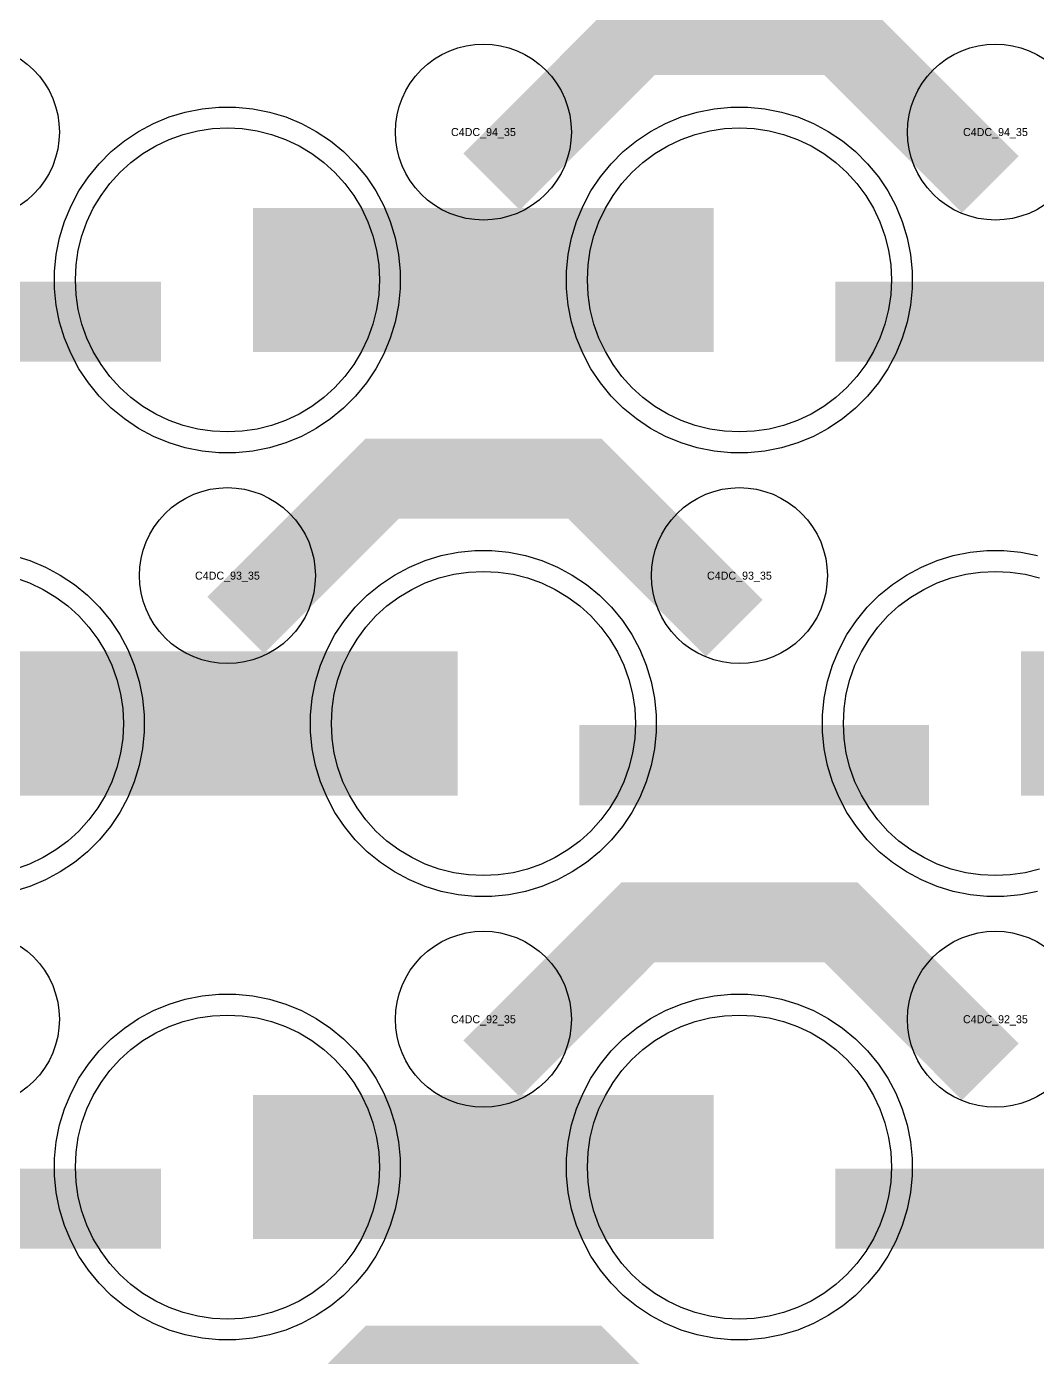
# Model space of a CAD drawing. Extents: x -11880 to 11880, y -14992 to 14992.
# Drawn here: x -862.8 to -546.9, y -2151.1 to -1735.4 of the extents above; entities that cross this region are included whole.
import ezdxf
from ezdxf.enums import TextEntityAlignment as Align

# ---------------------------------------------------------------- set-up
doc = ezdxf.new("R2010")
doc.units = 0
doc.header["$MEASUREMENT"] = 0
for name, color, linetype in [('GDS_775_DT_237', 138, 'CONTINUOUS'), ('RDL1_FS', 34, 'CONTINUOUS'), ('RDL_BS', 160, 'CONTINUOUS')]:
    doc.layers.add(name, color=color, linetype=linetype)

msp = doc.modelspace()

# ---------------------------------------------------------------- linework, layer by layer
at = {"layer": 'RDL1_FS', "color": 11, "true_color": 0xf27172}
for points in [[(-800, -1862.049), (-804.657, -1861.82), (-809.268, -1861.136), (-813.791, -1860.004), (-818.181, -1858.432), (-822.395, -1856.44), (-826.395, -1854.042), (-830.14, -1851.264), (-833.594, -1848.134), (-836.724, -1844.68), (-839.502, -1840.935), (-841.9, -1836.935), (-843.892, -1832.721), (-845.464, -1828.331), (-846.596, -1823.808), (-847.28, -1819.197), (-847.509, -1814.54), (-847.28, -1809.883), (-846.596, -1805.272), (-845.464, -1800.749), (-843.892, -1796.359), (-841.9, -1792.145), (-839.502, -1788.145), (-836.724, -1784.4), (-833.594, -1780.946), (-830.14, -1777.816), (-826.395, -1775.038), (-822.395, -1772.64), (-818.181, -1770.648), (-813.791, -1769.076), (-809.268, -1767.944), (-804.657, -1767.26), (-800, -1767.031), (-795.343, -1767.26), (-790.732, -1767.944), (-786.209, -1769.076), (-781.819, -1770.648), (-777.605, -1772.64), (-773.605, -1775.038), (-769.86, -1777.816), (-766.406, -1780.946), (-763.276, -1784.4), (-760.498, -1788.145), (-758.1, -1792.145), (-756.108, -1796.359), (-754.536, -1800.749), (-753.404, -1805.272), (-752.72, -1809.883), (-752.491, -1814.54), (-752.72, -1819.197), (-753.404, -1823.808), (-754.536, -1828.331), (-756.108, -1832.721), (-758.1, -1836.935), (-760.498, -1840.935), (-763.276, -1844.68), (-766.406, -1848.134), (-769.86, -1851.264), (-773.605, -1854.042), (-777.605, -1856.44), (-781.819, -1858.432), (-786.209, -1860.004), (-790.732, -1861.136), (-795.343, -1861.82)], [(-640, -1862.049), (-644.657, -1861.82), (-649.268, -1861.136), (-653.791, -1860.004), (-658.181, -1858.432), (-662.395, -1856.44), (-666.395, -1854.042), (-670.14, -1851.264), (-673.594, -1848.134), (-676.724, -1844.68), (-679.502, -1840.935), (-681.9, -1836.935), (-683.892, -1832.721), (-685.464, -1828.331), (-686.596, -1823.808), (-687.28, -1819.197), (-687.509, -1814.54), (-687.28, -1809.883), (-686.596, -1805.272), (-685.464, -1800.749), (-683.892, -1796.359), (-681.9, -1792.145), (-679.502, -1788.145), (-676.724, -1784.4), (-673.594, -1780.946), (-670.14, -1777.816), (-666.395, -1775.038), (-662.395, -1772.64), (-658.181, -1770.648), (-653.791, -1769.076), (-649.268, -1767.944), (-644.657, -1767.26), (-640, -1767.031), (-635.343, -1767.26), (-630.732, -1767.944), (-626.209, -1769.076), (-621.819, -1770.648), (-617.605, -1772.64), (-613.605, -1775.038), (-609.86, -1777.816), (-606.406, -1780.946), (-603.276, -1784.4), (-600.498, -1788.145), (-598.1, -1792.145), (-596.108, -1796.359), (-594.536, -1800.749), (-593.404, -1805.272), (-592.72, -1809.883), (-592.491, -1814.54), (-592.72, -1819.197), (-593.404, -1823.808), (-594.536, -1828.331), (-596.108, -1832.721), (-598.1, -1836.935), (-600.498, -1840.935), (-603.276, -1844.68), (-606.406, -1848.134), (-609.86, -1851.264), (-613.605, -1854.042), (-617.605, -1856.44), (-621.819, -1858.432), (-626.209, -1860.004), (-630.732, -1861.136), (-635.343, -1861.82)]]:
    msp.add_lwpolyline(points, close=True, dxfattribs=at)
for points in [[(-791.998, -1814.54, 45, 45, 0), (-719.998, -1814.54, 45, 45, 0)], [(-719.998, -1814.54, 45, 45, 0), (-647.998, -1814.54, 45, 45, 0)]]:
    msp.add_lwpolyline(points, format="xyseb", dxfattribs=at)
at = {"layer": 'RDL1_FS'}
for points in [[(-866.209, -1907.641), (-861.819, -1909.213), (-857.605, -1911.205), (-853.605, -1913.603), (-849.86, -1916.381), (-846.406, -1919.511), (-843.276, -1922.965), (-840.498, -1926.71), (-838.1, -1930.71), (-836.108, -1934.924), (-834.536, -1939.314), (-833.404, -1943.837), (-832.72, -1948.448), (-832.491, -1953.105), (-832.72, -1957.762), (-833.404, -1962.373), (-834.536, -1966.896), (-836.108, -1971.286), (-838.1, -1975.5), (-840.498, -1979.5), (-843.276, -1983.245), (-846.406, -1986.699), (-849.86, -1989.829), (-853.605, -1992.607), (-857.605, -1995.005), (-861.819, -1996.997), (-866.209, -1998.569)], [(-546.209, -1998.569), (-550.732, -1999.701), (-555.343, -2000.385), (-560, -2000.614), (-564.657, -2000.385), (-569.268, -1999.701), (-573.791, -1998.569), (-578.181, -1996.997), (-582.395, -1995.005), (-586.395, -1992.607), (-590.14, -1989.829), (-593.594, -1986.699), (-596.724, -1983.245), (-599.502, -1979.5), (-601.9, -1975.5), (-603.892, -1971.286), (-605.464, -1966.896), (-606.596, -1962.373), (-607.28, -1957.762), (-607.509, -1953.105), (-607.28, -1948.448), (-606.596, -1943.837), (-605.464, -1939.314), (-603.892, -1934.924), (-601.9, -1930.71), (-599.502, -1926.71), (-596.724, -1922.965), (-593.594, -1919.511), (-590.14, -1916.381), (-586.395, -1913.603), (-582.395, -1911.205), (-578.181, -1909.213), (-573.791, -1907.641), (-569.268, -1906.509), (-564.657, -1905.825), (-560, -1905.596), (-555.343, -1905.825), (-550.732, -1906.509), (-546.209, -1907.641)]]:
    msp.add_lwpolyline(points, dxfattribs=at)
for points in [[(-720, -2000.614), (-724.657, -2000.385), (-729.268, -1999.701), (-733.791, -1998.569), (-738.181, -1996.997), (-742.395, -1995.005), (-746.395, -1992.607), (-750.14, -1989.829), (-753.594, -1986.699), (-756.724, -1983.245), (-759.502, -1979.5), (-761.9, -1975.5), (-763.892, -1971.286), (-765.464, -1966.896), (-766.596, -1962.373), (-767.28, -1957.762), (-767.509, -1953.105), (-767.28, -1948.448), (-766.596, -1943.837), (-765.464, -1939.314), (-763.892, -1934.924), (-761.9, -1930.71), (-759.502, -1926.71), (-756.724, -1922.965), (-753.594, -1919.511), (-750.14, -1916.381), (-746.395, -1913.603), (-742.395, -1911.205), (-738.181, -1909.213), (-733.791, -1907.641), (-729.268, -1906.509), (-724.657, -1905.825), (-720, -1905.596), (-715.343, -1905.825), (-710.732, -1906.509), (-706.209, -1907.641), (-701.819, -1909.213), (-697.605, -1911.205), (-693.605, -1913.603), (-689.86, -1916.381), (-686.406, -1919.511), (-683.276, -1922.965), (-680.498, -1926.71), (-678.1, -1930.71), (-676.108, -1934.924), (-674.536, -1939.314), (-673.404, -1943.837), (-672.72, -1948.448), (-672.491, -1953.105), (-672.72, -1957.762), (-673.404, -1962.373), (-674.536, -1966.896), (-676.108, -1971.286), (-678.1, -1975.5), (-680.498, -1979.5), (-683.276, -1983.245), (-686.406, -1986.699), (-689.86, -1989.829), (-693.605, -1992.607), (-697.605, -1995.005), (-701.819, -1996.997), (-706.209, -1998.569), (-710.732, -1999.701), (-715.343, -2000.385)], [(-800, -2139.179), (-804.657, -2138.95), (-809.268, -2138.266), (-813.791, -2137.134), (-818.181, -2135.562), (-822.395, -2133.57), (-826.395, -2131.172), (-830.14, -2128.394), (-833.594, -2125.264), (-836.724, -2121.81), (-839.502, -2118.065), (-841.9, -2114.065), (-843.892, -2109.851), (-845.464, -2105.461), (-846.596, -2100.938), (-847.28, -2096.327), (-847.509, -2091.67), (-847.28, -2087.013), (-846.596, -2082.402), (-845.464, -2077.879), (-843.892, -2073.489), (-841.9, -2069.275), (-839.502, -2065.275), (-836.724, -2061.53), (-833.594, -2058.076), (-830.14, -2054.946), (-826.395, -2052.168), (-822.395, -2049.77), (-818.181, -2047.778), (-813.791, -2046.206), (-809.268, -2045.074), (-804.657, -2044.39), (-800, -2044.161), (-795.343, -2044.39), (-790.732, -2045.074), (-786.209, -2046.206), (-781.819, -2047.778), (-777.605, -2049.77), (-773.605, -2052.168), (-769.86, -2054.946), (-766.406, -2058.076), (-763.276, -2061.53), (-760.498, -2065.275), (-758.1, -2069.275), (-756.108, -2073.489), (-754.536, -2077.879), (-753.404, -2082.402), (-752.72, -2087.013), (-752.491, -2091.67), (-752.72, -2096.327), (-753.404, -2100.938), (-754.536, -2105.461), (-756.108, -2109.851), (-758.1, -2114.065), (-760.498, -2118.065), (-763.276, -2121.81), (-766.406, -2125.264), (-769.86, -2128.394), (-773.605, -2131.172), (-777.605, -2133.57), (-781.819, -2135.562), (-786.209, -2137.134), (-790.732, -2138.266), (-795.343, -2138.95)], [(-640, -2139.179), (-644.657, -2138.95), (-649.268, -2138.266), (-653.791, -2137.134), (-658.181, -2135.562), (-662.395, -2133.57), (-666.395, -2131.172), (-670.14, -2128.394), (-673.594, -2125.264), (-676.724, -2121.81), (-679.502, -2118.065), (-681.9, -2114.065), (-683.892, -2109.851), (-685.464, -2105.461), (-686.596, -2100.938), (-687.28, -2096.327), (-687.509, -2091.67), (-687.28, -2087.013), (-686.596, -2082.402), (-685.464, -2077.879), (-683.892, -2073.489), (-681.9, -2069.275), (-679.502, -2065.275), (-676.724, -2061.53), (-673.594, -2058.076), (-670.14, -2054.946), (-666.395, -2052.168), (-662.395, -2049.77), (-658.181, -2047.778), (-653.791, -2046.206), (-649.268, -2045.074), (-644.657, -2044.39), (-640, -2044.161), (-635.343, -2044.39), (-630.732, -2045.074), (-626.209, -2046.206), (-621.819, -2047.778), (-617.605, -2049.77), (-613.605, -2052.168), (-609.86, -2054.946), (-606.406, -2058.076), (-603.276, -2061.53), (-600.498, -2065.275), (-598.1, -2069.275), (-596.108, -2073.489), (-594.536, -2077.879), (-593.404, -2082.402), (-592.72, -2087.013), (-592.491, -2091.67), (-592.72, -2096.327), (-593.404, -2100.938), (-594.536, -2105.461), (-596.108, -2109.851), (-598.1, -2114.065), (-600.498, -2118.065), (-603.276, -2121.81), (-606.406, -2125.264), (-609.86, -2128.394), (-613.605, -2131.172), (-617.605, -2133.57), (-621.819, -2135.562), (-626.209, -2137.134), (-630.732, -2138.266), (-635.343, -2138.95)]]:
    msp.add_lwpolyline(points, close=True, dxfattribs=at)
for points in [[(-871.998, -1953.105, 45, 45, 0), (-799.998, -1953.105, 45, 45, 0)], [(-799.998, -1953.105, 45, 45, 0), (-727.998, -1953.105, 45, 45, 0)], [(-551.998, -1953.105, 45, 45, 0), (-479.998, -1953.105, 45, 45, 0)], [(-791.998, -2091.67, 45, 45, 0), (-719.998, -2091.67, 45, 45, 0)], [(-719.998, -2091.67, 45, 45, 0), (-647.998, -2091.67, 45, 45, 0)]]:
    msp.add_lwpolyline(points, format="xyseb", dxfattribs=at)
at = {"layer": 'RDL_BS'}
for points in [[(-717.438, -1783.854, 25, 25, 0), (-671.623, -1738.039, 25, 25, 0), (-638.07, -1738.039, 25, 25, 0)], [(-561.599, -1784.753, 25, 25, 0), (-608.313, -1738.039, 25, 25, 0), (-638.071, -1738.039, 25, 25, 0)], [(-797.438, -1922.419, 25, 25, 0), (-751.623, -1876.604, 25, 25, 0), (-718.07, -1876.604, 25, 25, 0)], [(-641.599, -1923.318, 25, 25, 0), (-688.313, -1876.604, 25, 25, 0), (-718.071, -1876.604, 25, 25, 0)], [(-689.984, -1966.118, 25, 25, 0), (-580.719, -1966.118, 25, 25, 0)], [(-717.438, -2060.984, 25, 25, 0), (-671.623, -2015.169, 25, 25, 0), (-638.07, -2015.169, 25, 25, 0)], [(-561.599, -2061.883, 25, 25, 0), (-608.313, -2015.169, 25, 25, 0), (-638.071, -2015.169, 25, 25, 0)], [(-929.984, -2104.683, 25, 25, 0), (-820.719, -2104.683, 25, 25, 0)], [(-609.984, -2104.683, 25, 25, 0), (-500.719, -2104.683, 25, 25, 0)], [(-797.438, -2199.549, 25, 25, 0), (-751.623, -2153.734, 25, 25, 0), (-718.07, -2153.734, 25, 25, 0)], [(-641.599, -2200.448, 25, 25, 0), (-688.313, -2153.734, 25, 25, 0), (-718.071, -2153.734, 25, 25, 0)]]:
    msp.add_lwpolyline(points, format="xyseb", dxfattribs=at)
for points in [[(-720, -1795.846), (-722.693, -1795.714), (-725.365, -1795.318), (-727.984, -1794.661), (-730.519, -1793.754), (-732.956, -1792.602), (-735.28, -1791.209), (-737.443, -1789.606), (-739.442, -1787.794), (-741.254, -1785.795), (-742.857, -1783.632), (-744.25, -1781.308), (-745.402, -1778.871), (-746.309, -1776.336), (-746.966, -1773.717), (-747.362, -1771.045), (-747.494, -1768.352), (-747.362, -1765.659), (-746.966, -1762.987), (-746.309, -1760.368), (-745.402, -1757.833), (-744.25, -1755.396), (-742.857, -1753.072), (-741.254, -1750.909), (-739.442, -1748.91), (-737.443, -1747.098), (-735.28, -1745.495), (-732.956, -1744.102), (-730.519, -1742.95), (-727.984, -1742.043), (-725.365, -1741.386), (-722.693, -1740.99), (-720, -1740.858), (-717.307, -1740.99), (-714.635, -1741.386), (-712.016, -1742.043), (-709.481, -1742.95), (-707.044, -1744.102), (-704.72, -1745.495), (-702.557, -1747.098), (-700.558, -1748.91), (-698.746, -1750.909), (-697.143, -1753.072), (-695.75, -1755.396), (-694.598, -1757.833), (-693.691, -1760.368), (-693.034, -1762.987), (-692.638, -1765.659), (-692.506, -1768.352), (-692.638, -1771.045), (-693.034, -1773.717), (-693.691, -1776.336), (-694.598, -1778.871), (-695.75, -1781.308), (-697.143, -1783.632), (-698.746, -1785.795), (-700.558, -1787.794), (-702.557, -1789.606), (-704.72, -1791.209), (-707.044, -1792.602), (-709.481, -1793.754), (-712.016, -1794.661), (-714.635, -1795.318), (-717.307, -1795.714)], [(-800, -1934.411), (-802.693, -1934.279), (-805.365, -1933.883), (-807.984, -1933.226), (-810.519, -1932.319), (-812.956, -1931.167), (-815.28, -1929.774), (-817.443, -1928.171), (-819.442, -1926.359), (-821.254, -1924.36), (-822.857, -1922.197), (-824.25, -1919.873), (-825.402, -1917.436), (-826.309, -1914.901), (-826.966, -1912.282), (-827.362, -1909.61), (-827.494, -1906.917), (-827.362, -1904.224), (-826.966, -1901.552), (-826.309, -1898.933), (-825.402, -1896.398), (-824.25, -1893.961), (-822.857, -1891.637), (-821.254, -1889.474), (-819.442, -1887.475), (-817.443, -1885.663), (-815.28, -1884.06), (-812.956, -1882.667), (-810.519, -1881.515), (-807.984, -1880.608), (-805.365, -1879.951), (-802.693, -1879.555), (-800, -1879.423), (-797.307, -1879.555), (-794.635, -1879.951), (-792.016, -1880.608), (-789.481, -1881.515), (-787.044, -1882.667), (-784.72, -1884.06), (-782.557, -1885.663), (-780.558, -1887.475), (-778.746, -1889.474), (-777.143, -1891.637), (-775.75, -1893.961), (-774.598, -1896.398), (-773.691, -1898.933), (-773.034, -1901.552), (-772.638, -1904.224), (-772.506, -1906.917), (-772.638, -1909.61), (-773.034, -1912.282), (-773.691, -1914.901), (-774.598, -1917.436), (-775.75, -1919.873), (-777.143, -1922.197), (-778.746, -1924.36), (-780.558, -1926.359), (-782.557, -1928.171), (-784.72, -1929.774), (-787.044, -1931.167), (-789.481, -1932.319), (-792.016, -1933.226), (-794.635, -1933.883), (-797.307, -1934.279)], [(-640, -1934.411), (-642.693, -1934.279), (-645.365, -1933.883), (-647.984, -1933.226), (-650.519, -1932.319), (-652.956, -1931.167), (-655.28, -1929.774), (-657.443, -1928.171), (-659.442, -1926.359), (-661.254, -1924.36), (-662.857, -1922.197), (-664.25, -1919.873), (-665.402, -1917.436), (-666.309, -1914.901), (-666.966, -1912.282), (-667.362, -1909.61), (-667.494, -1906.917), (-667.362, -1904.224), (-666.966, -1901.552), (-666.309, -1898.933), (-665.402, -1896.398), (-664.25, -1893.961), (-662.857, -1891.637), (-661.254, -1889.474), (-659.442, -1887.475), (-657.443, -1885.663), (-655.28, -1884.06), (-652.956, -1882.667), (-650.519, -1881.515), (-647.984, -1880.608), (-645.365, -1879.951), (-642.693, -1879.555), (-640, -1879.423), (-637.307, -1879.555), (-634.635, -1879.951), (-632.016, -1880.608), (-629.481, -1881.515), (-627.044, -1882.667), (-624.72, -1884.06), (-622.557, -1885.663), (-620.558, -1887.475), (-618.746, -1889.474), (-617.143, -1891.637), (-615.75, -1893.961), (-614.598, -1896.398), (-613.691, -1898.933), (-613.034, -1901.552), (-612.638, -1904.224), (-612.506, -1906.917), (-612.638, -1909.61), (-613.034, -1912.282), (-613.691, -1914.901), (-614.598, -1917.436), (-615.75, -1919.873), (-617.143, -1922.197), (-618.746, -1924.36), (-620.558, -1926.359), (-622.557, -1928.171), (-624.72, -1929.774), (-627.044, -1931.167), (-629.481, -1932.319), (-632.016, -1933.226), (-634.635, -1933.883), (-637.307, -1934.279)], [(-722.644, -2007.105), (-727.938, -2006.588), (-733.165, -2005.542), (-738.205, -2004.011), (-743.115, -2001.98), (-747.777, -1999.488), (-752.191, -1996.541), (-756.292, -1993.179), (-760.074, -1989.397), (-763.436, -1985.296), (-766.383, -1980.882), (-768.875, -1976.22), (-770.906, -1971.31), (-772.437, -1966.27), (-773.483, -1961.043), (-774, -1955.749), (-774, -1950.461), (-773.483, -1945.167), (-772.437, -1939.94), (-770.906, -1934.9), (-768.875, -1929.99), (-766.383, -1925.328), (-763.436, -1920.914), (-760.074, -1916.813), (-756.292, -1913.031), (-752.191, -1909.669), (-747.777, -1906.722), (-743.115, -1904.23), (-738.205, -1902.199), (-733.165, -1900.668), (-727.938, -1899.622), (-722.644, -1899.105), (-717.356, -1899.105), (-712.062, -1899.622), (-706.835, -1900.668), (-701.795, -1902.199), (-696.885, -1904.23), (-692.223, -1906.722), (-687.809, -1909.669), (-683.708, -1913.031), (-679.926, -1916.813), (-676.564, -1920.914), (-673.617, -1925.328), (-671.125, -1929.99), (-669.094, -1934.9), (-667.563, -1939.94), (-666.517, -1945.167), (-666, -1950.461), (-666, -1955.749), (-666.517, -1961.043), (-667.563, -1966.27), (-669.094, -1971.31), (-671.125, -1976.22), (-673.617, -1980.882), (-676.564, -1985.296), (-679.926, -1989.397), (-683.708, -1993.179), (-687.809, -1996.541), (-692.223, -1999.488), (-696.885, -2001.98), (-701.795, -2004.011), (-706.835, -2005.542), (-712.062, -2006.588), (-717.356, -2007.105)], [(-720, -2072.976), (-722.693, -2072.844), (-725.365, -2072.448), (-727.984, -2071.791), (-730.519, -2070.884), (-732.956, -2069.732), (-735.28, -2068.339), (-737.443, -2066.736), (-739.442, -2064.924), (-741.254, -2062.925), (-742.857, -2060.762), (-744.25, -2058.438), (-745.402, -2056.001), (-746.309, -2053.466), (-746.966, -2050.847), (-747.362, -2048.175), (-747.494, -2045.482), (-747.362, -2042.789), (-746.966, -2040.117), (-746.309, -2037.498), (-745.402, -2034.963), (-744.25, -2032.526), (-742.857, -2030.202), (-741.254, -2028.039), (-739.442, -2026.04), (-737.443, -2024.228), (-735.28, -2022.625), (-732.956, -2021.232), (-730.519, -2020.08), (-727.984, -2019.173), (-725.365, -2018.516), (-722.693, -2018.12), (-720, -2017.988), (-717.307, -2018.12), (-714.635, -2018.516), (-712.016, -2019.173), (-709.481, -2020.08), (-707.044, -2021.232), (-704.72, -2022.625), (-702.557, -2024.228), (-700.558, -2026.04), (-698.746, -2028.039), (-697.143, -2030.202), (-695.75, -2032.526), (-694.598, -2034.963), (-693.691, -2037.498), (-693.034, -2040.117), (-692.638, -2042.789), (-692.506, -2045.482), (-692.638, -2048.175), (-693.034, -2050.847), (-693.691, -2053.466), (-694.598, -2056.001), (-695.75, -2058.438), (-697.143, -2060.762), (-698.746, -2062.925), (-700.558, -2064.924), (-702.557, -2066.736), (-704.72, -2068.339), (-707.044, -2069.732), (-709.481, -2070.884), (-712.016, -2071.791), (-714.635, -2072.448), (-717.307, -2072.844)], [(-802.644, -2145.67), (-807.938, -2145.153), (-813.165, -2144.107), (-818.205, -2142.576), (-823.115, -2140.545), (-827.777, -2138.053), (-832.191, -2135.106), (-836.292, -2131.744), (-840.074, -2127.962), (-843.436, -2123.861), (-846.383, -2119.447), (-848.875, -2114.785), (-850.906, -2109.875), (-852.437, -2104.835), (-853.483, -2099.608), (-854, -2094.314), (-854, -2089.026), (-853.483, -2083.732), (-852.437, -2078.505), (-850.906, -2073.465), (-848.875, -2068.555), (-846.383, -2063.893), (-843.436, -2059.479), (-840.074, -2055.378), (-836.292, -2051.596), (-832.191, -2048.234), (-827.777, -2045.287), (-823.115, -2042.795), (-818.205, -2040.764), (-813.165, -2039.233), (-807.938, -2038.187), (-802.644, -2037.67), (-797.356, -2037.67), (-792.062, -2038.187), (-786.835, -2039.233), (-781.795, -2040.764), (-776.885, -2042.795), (-772.223, -2045.287), (-767.809, -2048.234), (-763.708, -2051.596), (-759.926, -2055.378), (-756.564, -2059.479), (-753.617, -2063.893), (-751.125, -2068.555), (-749.094, -2073.465), (-747.563, -2078.505), (-746.517, -2083.732), (-746, -2089.026), (-746, -2094.314), (-746.517, -2099.608), (-747.563, -2104.835), (-749.094, -2109.875), (-751.125, -2114.785), (-753.617, -2119.447), (-756.564, -2123.861), (-759.926, -2127.962), (-763.708, -2131.744), (-767.809, -2135.106), (-772.223, -2138.053), (-776.885, -2140.545), (-781.795, -2142.576), (-786.835, -2144.107), (-792.062, -2145.153), (-797.356, -2145.67)], [(-642.644, -2145.67), (-647.938, -2145.153), (-653.165, -2144.107), (-658.205, -2142.576), (-663.115, -2140.545), (-667.777, -2138.053), (-672.191, -2135.106), (-676.292, -2131.744), (-680.074, -2127.962), (-683.436, -2123.861), (-686.383, -2119.447), (-688.875, -2114.785), (-690.906, -2109.875), (-692.437, -2104.835), (-693.483, -2099.608), (-694, -2094.314), (-694, -2089.026), (-693.483, -2083.732), (-692.437, -2078.505), (-690.906, -2073.465), (-688.875, -2068.555), (-686.383, -2063.893), (-683.436, -2059.479), (-680.074, -2055.378), (-676.292, -2051.596), (-672.191, -2048.234), (-667.777, -2045.287), (-663.115, -2042.795), (-658.205, -2040.764), (-653.165, -2039.233), (-647.938, -2038.187), (-642.644, -2037.67), (-637.356, -2037.67), (-632.062, -2038.187), (-626.835, -2039.233), (-621.795, -2040.764), (-616.885, -2042.795), (-612.223, -2045.287), (-607.809, -2048.234), (-603.708, -2051.596), (-599.926, -2055.378), (-596.564, -2059.479), (-593.617, -2063.893), (-591.125, -2068.555), (-589.094, -2073.465), (-587.563, -2078.505), (-586.517, -2083.732), (-586, -2089.026), (-586, -2094.314), (-586.517, -2099.608), (-587.563, -2104.835), (-589.094, -2109.875), (-591.125, -2114.785), (-593.617, -2119.447), (-596.564, -2123.861), (-599.926, -2127.962), (-603.708, -2131.744), (-607.809, -2135.106), (-612.223, -2138.053), (-616.885, -2140.545), (-621.795, -2142.576), (-626.835, -2144.107), (-632.062, -2145.153), (-637.356, -2145.67)]]:
    msp.add_lwpolyline(points, close=True, dxfattribs=at)
for points in [[(-544.72, -1791.209), (-547.044, -1792.602), (-549.481, -1793.754), (-552.016, -1794.661), (-554.635, -1795.318), (-557.307, -1795.714), (-560, -1795.846), (-562.693, -1795.714), (-565.365, -1795.318), (-567.984, -1794.661), (-570.519, -1793.754), (-572.956, -1792.602), (-575.28, -1791.209), (-577.443, -1789.606), (-579.442, -1787.794), (-581.254, -1785.795), (-582.857, -1783.632), (-584.25, -1781.308), (-585.402, -1778.871), (-586.309, -1776.336), (-586.966, -1773.717), (-587.362, -1771.045), (-587.494, -1768.352), (-587.362, -1765.659), (-586.966, -1762.987), (-586.309, -1760.368), (-585.402, -1757.833), (-584.25, -1755.396), (-582.857, -1753.072), (-581.254, -1750.909), (-579.442, -1748.91), (-577.443, -1747.098), (-575.28, -1745.495), (-572.956, -1744.102), (-570.519, -1742.95), (-567.984, -1742.043), (-565.365, -1741.386), (-562.693, -1740.99), (-560, -1740.858), (-557.307, -1740.99), (-554.635, -1741.386), (-552.016, -1742.043), (-549.481, -1742.95), (-547.044, -1744.102), (-544.72, -1745.495)], [(-864.72, -1745.495), (-862.557, -1747.098), (-860.558, -1748.91), (-858.746, -1750.909), (-857.143, -1753.072), (-855.75, -1755.396), (-854.598, -1757.833), (-853.691, -1760.368), (-853.034, -1762.987), (-852.638, -1765.659), (-852.506, -1768.352), (-852.638, -1771.045), (-853.034, -1773.717), (-853.691, -1776.336), (-854.598, -1778.871), (-855.75, -1781.308), (-857.143, -1783.632), (-858.746, -1785.795), (-860.558, -1787.794), (-862.557, -1789.606), (-864.72, -1791.209)], [(-546.835, -2005.542), (-552.062, -2006.588), (-557.356, -2007.105), (-562.644, -2007.105), (-567.938, -2006.588), (-573.165, -2005.542), (-578.205, -2004.011), (-583.115, -2001.98), (-587.777, -1999.488), (-592.191, -1996.541), (-596.292, -1993.179), (-600.074, -1989.397), (-603.436, -1985.296), (-606.383, -1980.882), (-608.875, -1976.22), (-610.906, -1971.31), (-612.437, -1966.27), (-613.483, -1961.043), (-614, -1955.749), (-614, -1950.461), (-613.483, -1945.167), (-612.437, -1939.94), (-610.906, -1934.9), (-608.875, -1929.99), (-606.383, -1925.328), (-603.436, -1920.914), (-600.074, -1916.813), (-596.292, -1913.031), (-592.191, -1909.669), (-587.777, -1906.722), (-583.115, -1904.23), (-578.205, -1902.199), (-573.165, -1900.668), (-567.938, -1899.622), (-562.644, -1899.105), (-557.356, -1899.105), (-552.062, -1899.622), (-546.835, -1900.668)], [(-866.835, -1900.668), (-861.795, -1902.199), (-856.885, -1904.23), (-852.223, -1906.722), (-847.809, -1909.669), (-843.708, -1913.031), (-839.926, -1916.813), (-836.564, -1920.914), (-833.617, -1925.328), (-831.125, -1929.99), (-829.094, -1934.9), (-827.563, -1939.94), (-826.517, -1945.167), (-826, -1950.461), (-826, -1955.749), (-826.517, -1961.043), (-827.563, -1966.27), (-829.094, -1971.31), (-831.125, -1976.22), (-833.617, -1980.882), (-836.564, -1985.296), (-839.926, -1989.397), (-843.708, -1993.179), (-847.809, -1996.541), (-852.223, -1999.488), (-856.885, -2001.98), (-861.795, -2004.011), (-866.835, -2005.542)], [(-544.72, -2068.339), (-547.044, -2069.732), (-549.481, -2070.884), (-552.016, -2071.791), (-554.635, -2072.448), (-557.307, -2072.844), (-560, -2072.976), (-562.693, -2072.844), (-565.365, -2072.448), (-567.984, -2071.791), (-570.519, -2070.884), (-572.956, -2069.732), (-575.28, -2068.339), (-577.443, -2066.736), (-579.442, -2064.924), (-581.254, -2062.925), (-582.857, -2060.762), (-584.25, -2058.438), (-585.402, -2056.001), (-586.309, -2053.466), (-586.966, -2050.847), (-587.362, -2048.175), (-587.494, -2045.482), (-587.362, -2042.789), (-586.966, -2040.117), (-586.309, -2037.498), (-585.402, -2034.963), (-584.25, -2032.526), (-582.857, -2030.202), (-581.254, -2028.039), (-579.442, -2026.04), (-577.443, -2024.228), (-575.28, -2022.625), (-572.956, -2021.232), (-570.519, -2020.08), (-567.984, -2019.173), (-565.365, -2018.516), (-562.693, -2018.12), (-560, -2017.988), (-557.307, -2018.12), (-554.635, -2018.516), (-552.016, -2019.173), (-549.481, -2020.08), (-547.044, -2021.232), (-544.72, -2022.625)], [(-864.72, -2022.625), (-862.557, -2024.228), (-860.558, -2026.04), (-858.746, -2028.039), (-857.143, -2030.202), (-855.75, -2032.526), (-854.598, -2034.963), (-853.691, -2037.498), (-853.034, -2040.117), (-852.638, -2042.789), (-852.506, -2045.482), (-852.638, -2048.175), (-853.034, -2050.847), (-853.691, -2053.466), (-854.598, -2056.001), (-855.75, -2058.438), (-857.143, -2060.762), (-858.746, -2062.925), (-860.558, -2064.924), (-862.557, -2066.736), (-864.72, -2068.339)]]:
    msp.add_lwpolyline(points, dxfattribs=at)
at = {"layer": 'RDL_BS', "color": 11, "true_color": 0xf27172}
for points in [[(-802.644, -1868.54), (-807.938, -1868.023), (-813.165, -1866.977), (-818.205, -1865.446), (-823.115, -1863.415), (-827.777, -1860.923), (-832.191, -1857.976), (-836.292, -1854.614), (-840.074, -1850.832), (-843.436, -1846.731), (-846.383, -1842.317), (-848.875, -1837.655), (-850.906, -1832.745), (-852.437, -1827.705), (-853.483, -1822.478), (-854, -1817.184), (-854, -1811.896), (-853.483, -1806.602), (-852.437, -1801.375), (-850.906, -1796.335), (-848.875, -1791.425), (-846.383, -1786.763), (-843.436, -1782.349), (-840.074, -1778.248), (-836.292, -1774.466), (-832.191, -1771.104), (-827.777, -1768.157), (-823.115, -1765.665), (-818.205, -1763.634), (-813.165, -1762.103), (-807.938, -1761.057), (-802.644, -1760.54), (-797.356, -1760.54), (-792.062, -1761.057), (-786.835, -1762.103), (-781.795, -1763.634), (-776.885, -1765.665), (-772.223, -1768.157), (-767.809, -1771.104), (-763.708, -1774.466), (-759.926, -1778.248), (-756.564, -1782.349), (-753.617, -1786.763), (-751.125, -1791.425), (-749.094, -1796.335), (-747.563, -1801.375), (-746.517, -1806.602), (-746, -1811.896), (-746, -1817.184), (-746.517, -1822.478), (-747.563, -1827.705), (-749.094, -1832.745), (-751.125, -1837.655), (-753.617, -1842.317), (-756.564, -1846.731), (-759.926, -1850.832), (-763.708, -1854.614), (-767.809, -1857.976), (-772.223, -1860.923), (-776.885, -1863.415), (-781.795, -1865.446), (-786.835, -1866.977), (-792.062, -1868.023), (-797.356, -1868.54)], [(-642.644, -1868.54), (-647.938, -1868.023), (-653.165, -1866.977), (-658.205, -1865.446), (-663.115, -1863.415), (-667.777, -1860.923), (-672.191, -1857.976), (-676.292, -1854.614), (-680.074, -1850.832), (-683.436, -1846.731), (-686.383, -1842.317), (-688.875, -1837.655), (-690.906, -1832.745), (-692.437, -1827.705), (-693.483, -1822.478), (-694, -1817.184), (-694, -1811.896), (-693.483, -1806.602), (-692.437, -1801.375), (-690.906, -1796.335), (-688.875, -1791.425), (-686.383, -1786.763), (-683.436, -1782.349), (-680.074, -1778.248), (-676.292, -1774.466), (-672.191, -1771.104), (-667.777, -1768.157), (-663.115, -1765.665), (-658.205, -1763.634), (-653.165, -1762.103), (-647.938, -1761.057), (-642.644, -1760.54), (-637.356, -1760.54), (-632.062, -1761.057), (-626.835, -1762.103), (-621.795, -1763.634), (-616.885, -1765.665), (-612.223, -1768.157), (-607.809, -1771.104), (-603.708, -1774.466), (-599.926, -1778.248), (-596.564, -1782.349), (-593.617, -1786.763), (-591.125, -1791.425), (-589.094, -1796.335), (-587.563, -1801.375), (-586.517, -1806.602), (-586, -1811.896), (-586, -1817.184), (-586.517, -1822.478), (-587.563, -1827.705), (-589.094, -1832.745), (-591.125, -1837.655), (-593.617, -1842.317), (-596.564, -1846.731), (-599.926, -1850.832), (-603.708, -1854.614), (-607.809, -1857.976), (-612.223, -1860.923), (-616.885, -1863.415), (-621.795, -1865.446), (-626.835, -1866.977), (-632.062, -1868.023), (-637.356, -1868.54)]]:
    msp.add_lwpolyline(points, close=True, dxfattribs=at)
for points in [[(-929.984, -1827.553, 25, 25, 0), (-820.719, -1827.553, 25, 25, 0)], [(-609.984, -1827.553, 25, 25, 0), (-500.719, -1827.553, 25, 25, 0)]]:
    msp.add_lwpolyline(points, format="xyseb", dxfattribs=at)

# ---------------------------------------------------------------- texts
at = {"layer": 'GDS_775_DT_237'}
for s, p in [('C4DC_94_35', (-720, -1768.352)), ('C4DC_94_35', (-720, -1768.352)), ('C4DC_94_35', (-560, -1768.352)), ('C4DC_94_35', (-560, -1768.352)), ('C4DC_93_35', (-800, -1906.917)), ('C4DC_93_35', (-800, -1906.917)), ('C4DC_93_35', (-640, -1906.917)), ('C4DC_93_35', (-640, -1906.917)), ('C4DC_92_35', (-720, -2045.482)), ('C4DC_92_35', (-720, -2045.482)), ('C4DC_92_35', (-560, -2045.482)), ('C4DC_92_35', (-560, -2045.482))]:
    msp.add_text(s, height=2.5, dxfattribs=at).set_placement(p, align=Align.MIDDLE_CENTER)

doc.saveas('drawing.dxf')
